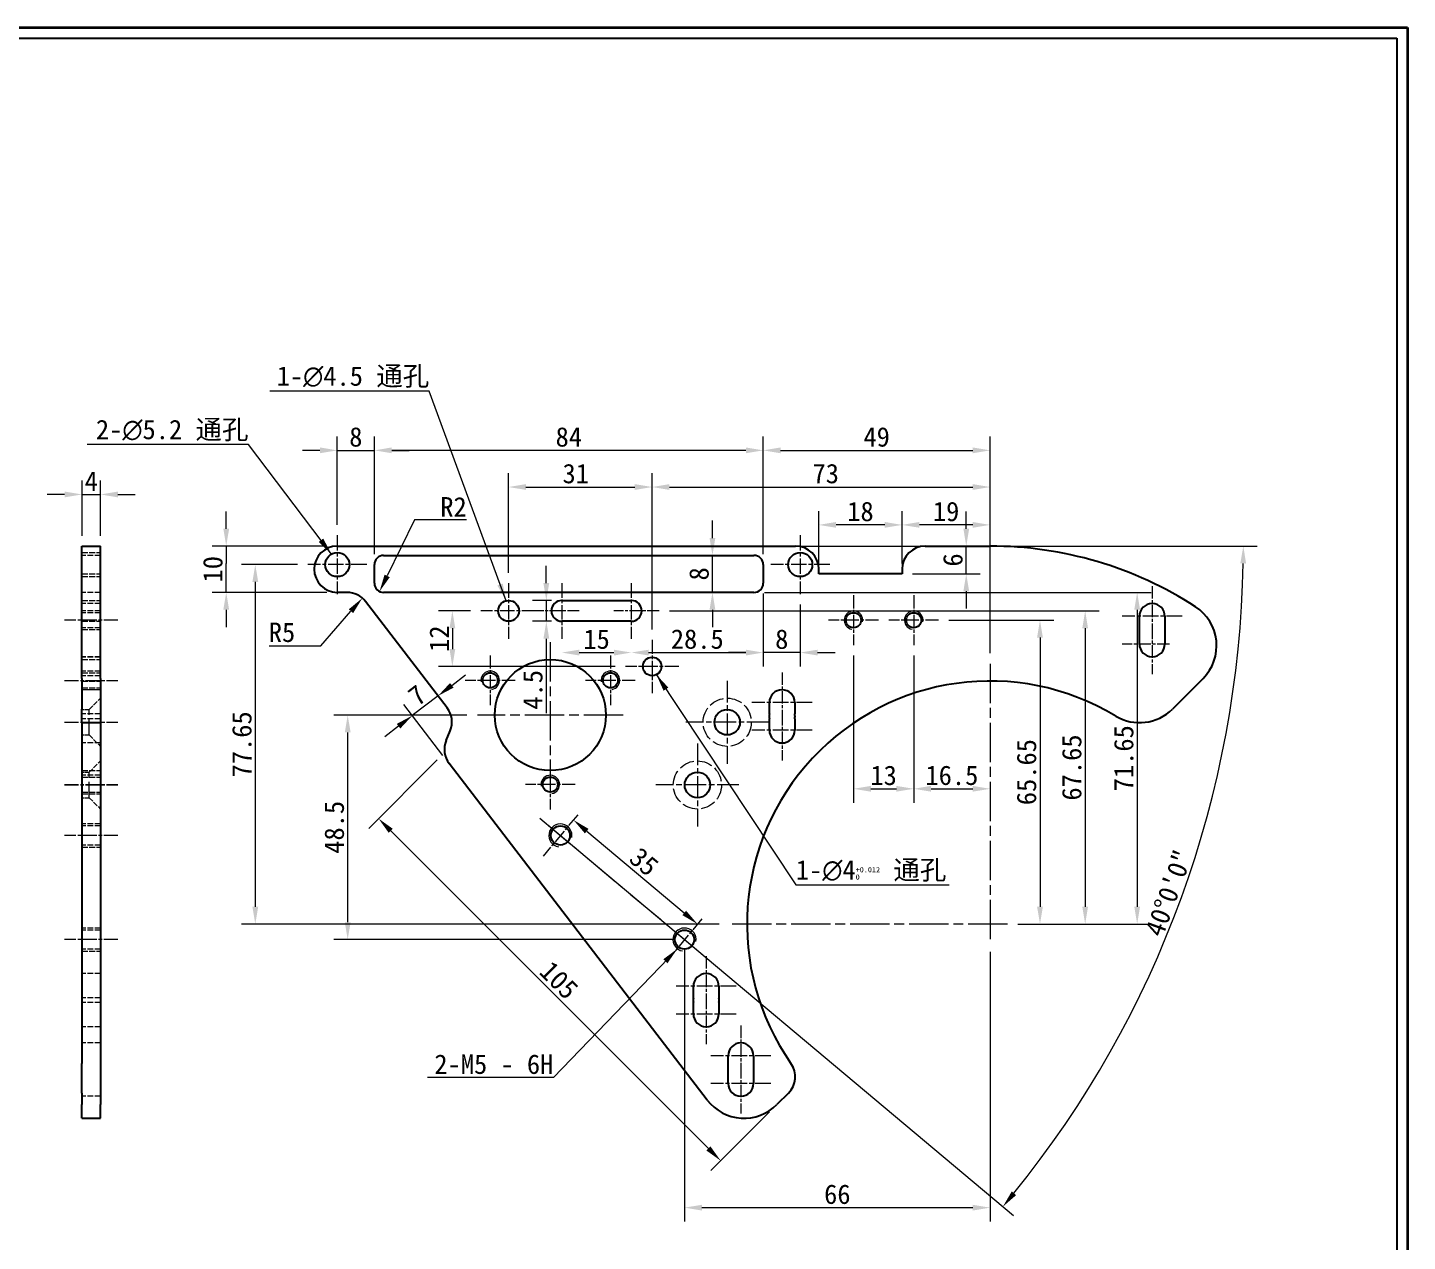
# Model space of a CAD drawing. Header units: millimetres. Extents: x 9 to 622, y 8 to 437.
# Drawn here: x 323.7 to 621.8, y 175 to 437.3 of the extents above; entities that cross this region are included whole.
import ezdxf

# ---------------------------------------------------------------- set-up
doc = ezdxf.new("R2010")
doc.units = ezdxf.units.MM
doc.header["$LTSCALE"] = 1.5
doc.linetypes.add('CHAIN', pattern=[0.3543, 0.2362, -0.0295, 0.0591, -0.0295])
doc.linetypes.add('DASHED', pattern=[0.2067, 0.1654, -0.0413])
for name, color, linetype, lineweight, true_color in [('中心标记 (ISO)', 1, 'CHAIN', 18, 0xc2ff0000), ('中心线 (ISO)', 1, 'CHAIN', 18, 0xc2ff0000), ('尺寸 (ISO)', 7, 'Continuous', 18, 0xc2008000), ('符号 (ISO)', 7, 'Continuous', 18, 0xc2008000), ('隐藏 (ISO)', 5, 'DASHED', 18, 0xc20000ff)]:
    doc.layers.add(name, color=color, linetype=linetype, lineweight=lineweight, true_color=true_color)
for name, color, linetype, lineweight in [('可见 (ISO)', 7, 'Continuous', 25), ('可见窄的 (ISO)', 7, 'Continuous', 18), ('图框 (ISO)', 7, 'Continuous', 35)]:
    doc.layers.add(name, color=color, linetype=linetype, lineweight=lineweight)
doc.styles.add('文本样式74', font='SimSun.ttf')
doc.styles.add('最新国标', font='simfang.ttf')
doc.dimstyles.new('默认 (GB)', dxfattribs={"dimscale": 1.5, "dimtxt": 2.8, "dimasz": 2.5, "dimexe": 2, "dimexo": 1.5, "dimgap": 0.5, "dimtad": 1, "dimtoh": 1, "dimdsep": 46, "dimtxsty": '最新国标', "dimcen": 0.09, "dimdle": 10, "dimaunit": 1, "dimadec": 3, "dimazin": 2, "dimtfac": 0.535714, "dimtdec": 3, "dimtmove": 0, "dimatfit": 3, "dimfxl": 1, "dimtolj": 1, "dimlwd": -1, "dimlwe": -1, "dimarcsym": 0})
doc.dimstyles.new('默认 (GB)$7', dxfattribs={"dimscale": 1.5, "dimtxt": 2.8, "dimasz": 2.5, "dimexe": 2, "dimexo": 1.5, "dimgap": 0.5, "dimtad": 1, "dimtoh": 1, "dimdsep": 46, "dimtxsty": '最新国标', "dimcen": 0.09, "dimdle": 10, "dimaunit": 1, "dimadec": 3, "dimazin": 2, "dimtfac": 0.535714, "dimtdec": 3, "dimtmove": 0, "dimatfit": 3, "dimfxl": 1, "dimtolj": 1, "dimlwd": -1, "dimlwe": -1, "dimarcsym": 0})

# ---------------------------------------------------------------- blocks, each defined once
blk = doc.blocks.new('图框 最新国标')
at = {"layer": '图框 (ISO)'}
for p, q in [((6, 291.5), (414.5, 291.5)), ((414.5, 291.5), (414.5, 5.5))]:
    blk.add_line(p, q, dxfattribs=at)
at = {"layer": '图框 (ISO)', "color": 7, "linetype": 'Continuous', "lineweight": 25}
for p, q in [((18, 290), (413, 290)), ((18, 290), (413, 290)), ((413, 290), (413, 7)), ((413, 290), (413, 7))]:
    blk.add_line(p, q, dxfattribs=at)
at = {"layer": '图框 (ISO)', "style": '文本样式74'}
blk.add_attdef('零件代号_001', (42.7, 287.25), '', height=2.5, rotation=180, dxfattribs=at)
blk = doc.blocks.new('*D29')
at = {"layer": 'Defpoints', "color": 0}
for p in [(339.46, 336.4), (335.46, 325.24), (339.46, 325.24)]:
    blk.add_point(p, dxfattribs=at)
at = {"layer": '尺寸 (ISO)', "color": 116, "true_color": 0x000000}
for p, q in [((335.46, 327.49), (335.46, 339.4)), ((339.46, 327.49), (339.46, 339.4)), ((331.71, 336.4), (327.96, 336.4)), ((335.46, 336.4), (339.46, 336.4)), ((343.21, 336.4), (346.96, 336.4))]:
    blk.add_line(p, q, dxfattribs=at)
for points in [[(331.71, 337.02), (331.71, 335.77), (335.46, 336.4)], [(343.21, 337.02), (343.21, 335.77), (339.46, 336.4)]]:
    blk.add_solid(points, dxfattribs=at)
at = {"layer": '尺寸 (ISO)', "insert": (337.46, 339.25), "char_height": 4.2, "attachment_point": 5, "style": '最新国标'}
blk.add_mtext('\\A1;4', dxfattribs=at)
blk = doc.blocks.new('*D30')
at = {"layer": 'Defpoints', "color": 0}
for p in [(413.77, 280.65), (399.51, 266.38), (485.54, 204.59)]:
    blk.add_point(p, dxfattribs=at)
at = {"layer": '尺寸 (ISO)', "color": 116, "true_color": 0x000000}
for p, q in [((412.18, 279.05), (397.39, 264.26)), ((470.77, 195.12), (402.16, 263.73)), ((483.95, 203), (471.3, 190.35))]:
    blk.add_line(p, q, dxfattribs=at)
for points in [[(402.6, 264.17), (401.72, 263.29), (399.51, 266.38)], [(471.21, 195.56), (470.33, 194.68), (473.42, 192.47)]]:
    blk.add_solid(points, dxfattribs=at)
at = {"layer": '尺寸 (ISO)', "insert": (438.5, 231.46), "char_height": 4.2, "attachment_point": 5, "rotation": 315, "style": '最新国标'}
blk.add_mtext('\\A1;105', dxfattribs=at)
blk = doc.blocks.new('*D31')
at = {"layer": 'Defpoints', "color": 0}
for p in [(412.36, 292.88), (406.81, 288.62), (414.76, 278.25)]:
    blk.add_point(p, dxfattribs=at)
at = {"layer": '尺寸 (ISO)', "color": 116, "true_color": 0x000000}
for p, q in [((415.34, 295.16), (418.31, 297.44)), ((412.36, 292.88), (406.81, 288.62)), ((413.39, 280.04), (404.98, 291)), ((403.83, 286.33), (400.86, 284.05))]:
    blk.add_line(p, q, dxfattribs=at)
for points in [[(414.96, 295.66), (415.72, 294.66), (412.36, 292.88)], [(403.45, 286.83), (404.21, 285.84), (406.81, 288.62)]]:
    blk.add_solid(points, dxfattribs=at)
at = {"layer": '尺寸 (ISO)', "insert": (407.84, 293.03), "char_height": 4.2, "attachment_point": 5, "rotation": 37.5, "style": '最新国标'}
blk.add_mtext('\\A1;7', dxfattribs=at)
blk = doc.blocks.new('*D32')
at = {"layer": 'Defpoints', "color": 0}
for p in [(366.61, 325.24), (390.61, 325.24), (390.61, 315.24)]:
    blk.add_point(p, dxfattribs=at)
at = {"layer": '尺寸 (ISO)', "color": 116, "true_color": 0x000000}
for p, q in [((366.61, 328.99), (366.61, 332.74)), ((388.36, 325.24), (363.61, 325.24)), ((366.61, 325.24), (366.61, 321.49)), ((366.61, 318.99), (366.61, 321.49)), ((366.61, 315.24), (366.61, 318.99)), ((388.36, 315.24), (363.61, 315.24)), ((366.61, 311.49), (366.61, 307.74))]:
    blk.add_line(p, q, dxfattribs=at)
for points in [[(365.99, 328.99), (367.24, 328.99), (366.61, 325.24)], [(365.99, 311.49), (367.24, 311.49), (366.61, 315.24)]]:
    blk.add_solid(points, dxfattribs=at)
at = {"layer": '尺寸 (ISO)', "insert": (363.74, 320.24), "char_height": 4.2, "attachment_point": 5, "rotation": 90, "style": '最新国标'}
blk.add_mtext('\\A1;10', dxfattribs=at)
blk = doc.blocks.new('*D33')
at = {"layer": 'Defpoints', "color": 0}
for p in [(396.02, 314.01), (392.74, 310.24)]:
    blk.add_point(p, dxfattribs=at)
at = {"layer": '尺寸 (ISO)', "color": 116, "true_color": 0x000000}
for p, q in [((387.06, 303.71), (393.56, 311.18)), ((375.88, 303.71), (387.06, 303.71))]:
    blk.add_line(p, q, dxfattribs=at)
blk.add_solid([(393.09, 311.59), (394.03, 310.77), (396.02, 314.01)], dxfattribs=at)
at = {"layer": '尺寸 (ISO)', "insert": (378.66, 306.59), "char_height": 4.2, "attachment_point": 5, "style": '最新国标'}
blk.add_mtext('\\A1;R5', dxfattribs=at)
blk = doc.blocks.new('*D34')
at = {"layer": 'Defpoints', "color": 0}
for p in [(515.11, 303.87), (531.61, 272.81), (531.61, 243.59)]:
    blk.add_point(p, dxfattribs=at)
at = {"layer": '尺寸 (ISO)', "color": 116, "true_color": 0x000000}
for p, q in [((515.11, 301.62), (515.11, 269.81)), ((518.86, 272.81), (527.86, 272.81))]:
    blk.add_line(p, q, dxfattribs=at)
for points in [[(518.86, 273.44), (518.86, 272.19), (515.11, 272.81)], [(527.86, 273.44), (527.86, 272.19), (531.61, 272.81)]]:
    blk.add_solid(points, dxfattribs=at)
at = {"layer": '尺寸 (ISO)', "insert": (523.36, 275.7), "char_height": 4.2, "attachment_point": 5, "style": '最新国标'}
blk.add_mtext('\\A1;16.5', dxfattribs=at)
blk = doc.blocks.new('*D35')
at = {"layer": 'Defpoints', "color": 0}
for p in [(502.11, 303.87), (515.11, 303.87), (515.11, 272.81)]:
    blk.add_point(p, dxfattribs=at)
at = {"layer": '尺寸 (ISO)', "color": 116, "true_color": 0x000000}
for p, q in [((502.11, 301.62), (502.11, 269.81)), ((515.11, 301.62), (515.11, 269.81)), ((505.86, 272.81), (511.36, 272.81))]:
    blk.add_line(p, q, dxfattribs=at)
for points in [[(505.86, 273.44), (505.86, 272.19), (502.11, 272.81)], [(511.36, 273.44), (511.36, 272.19), (515.11, 272.81)]]:
    blk.add_solid(points, dxfattribs=at)
at = {"layer": '尺寸 (ISO)', "insert": (508.61, 275.69), "char_height": 4.2, "attachment_point": 5, "style": '最新国标'}
blk.add_mtext('\\A1;13', dxfattribs=at)
blk = doc.blocks.new('*D36')
at = {"layer": 'Defpoints', "color": 0}
for p in [(520.48, 309.24), (535.36, 243.59), (542.39, 243.59)]:
    blk.add_point(p, dxfattribs=at)
at = {"layer": '尺寸 (ISO)', "color": 116, "true_color": 0x000000}
for p, q in [((522.73, 309.24), (545.39, 309.24)), ((542.39, 305.49), (542.39, 247.34)), ((537.61, 243.59), (545.39, 243.59))]:
    blk.add_line(p, q, dxfattribs=at)
for points in [[(541.76, 305.49), (543.01, 305.49), (542.39, 309.24)], [(541.76, 247.34), (543.01, 247.34), (542.39, 243.59)]]:
    blk.add_solid(points, dxfattribs=at)
at = {"layer": '尺寸 (ISO)', "insert": (539.5, 276.41), "char_height": 4.2, "attachment_point": 5, "rotation": 90, "style": '最新国标'}
blk.add_mtext('\\A1;65.65', dxfattribs=at)
blk = doc.blocks.new('*D37')
at = {"layer": 'Defpoints', "color": 0}
for p in [(512.61, 329.82), (512.61, 320.24), (531.61, 299.84)]:
    blk.add_point(p, dxfattribs=at)
at = {"layer": '尺寸 (ISO)', "color": 116, "true_color": 0x000000}
for p, q in [((512.61, 322.49), (512.61, 332.82)), ((531.61, 302.09), (531.61, 332.82)), ((527.86, 329.82), (516.36, 329.82))]:
    blk.add_line(p, q, dxfattribs=at)
for points in [[(516.36, 330.45), (516.36, 329.2), (512.61, 329.82)], [(527.86, 330.45), (527.86, 329.2), (531.61, 329.82)]]:
    blk.add_solid(points, dxfattribs=at)
at = {"layer": '尺寸 (ISO)', "insert": (522.11, 332.7), "char_height": 4.2, "attachment_point": 5, "style": '最新国标'}
blk.add_mtext('\\A1;19', dxfattribs=at)
blk = doc.blocks.new('*D38')
at = {"layer": 'Defpoints', "color": 0}
for p in [(494.61, 329.82), (494.61, 319.24), (512.61, 319.24)]:
    blk.add_point(p, dxfattribs=at)
at = {"layer": '尺寸 (ISO)', "color": 116, "true_color": 0x000000}
for p, q in [((494.61, 321.49), (494.61, 332.82)), ((512.61, 321.49), (512.61, 332.82)), ((508.86, 329.82), (498.36, 329.82))]:
    blk.add_line(p, q, dxfattribs=at)
for points in [[(498.36, 330.45), (498.36, 329.2), (494.61, 329.82)], [(508.86, 330.45), (508.86, 329.2), (512.61, 329.82)]]:
    blk.add_solid(points, dxfattribs=at)
at = {"layer": '尺寸 (ISO)', "insert": (503.61, 332.7), "char_height": 4.2, "attachment_point": 5, "style": '最新国标'}
blk.add_mtext('\\A1;18', dxfattribs=at)
blk = doc.blocks.new('*D39')
at = {"layer": 'Defpoints', "color": 0}
for p in [(531.61, 338), (458.61, 304.99), (531.61, 299.84)]:
    blk.add_point(p, dxfattribs=at)
at = {"layer": '尺寸 (ISO)', "color": 116, "true_color": 0x000000}
for p, q in [((458.61, 307.24), (458.61, 341)), ((531.61, 302.09), (531.61, 341)), ((462.36, 338), (527.86, 338))]:
    blk.add_line(p, q, dxfattribs=at)
for points in [[(462.36, 338.63), (462.36, 337.38), (458.61, 338)], [(527.86, 338.63), (527.86, 337.38), (531.61, 338)]]:
    blk.add_solid(points, dxfattribs=at)
at = {"layer": '尺寸 (ISO)', "insert": (496.11, 340.88), "char_height": 4.2, "attachment_point": 5, "style": '最新国标'}
blk.add_mtext('\\A1;73', dxfattribs=at)
blk = doc.blocks.new('*D40')
at = {"layer": 'Defpoints', "color": 0}
for p in [(458.61, 338), (427.61, 317.24), (458.61, 304.99)]:
    blk.add_point(p, dxfattribs=at)
at = {"layer": '尺寸 (ISO)', "color": 116, "true_color": 0x000000}
for p, q in [((427.61, 319.49), (427.61, 341)), ((458.61, 307.24), (458.61, 341)), ((431.36, 338), (454.86, 338))]:
    blk.add_line(p, q, dxfattribs=at)
for points in [[(431.36, 338.63), (431.36, 337.38), (427.61, 338)], [(454.86, 338.63), (454.86, 337.38), (458.61, 338)]]:
    blk.add_solid(points, dxfattribs=at)
at = {"layer": '尺寸 (ISO)', "insert": (442.11, 340.88), "char_height": 4.2, "attachment_point": 5, "style": '最新国标'}
blk.add_mtext('\\A1;31', dxfattribs=at)
blk = doc.blocks.new('*D41')
at = {"layer": 'Defpoints', "color": 0}
for p in [(526.46, 325.24), (531.61, 325.24), (512.61, 319.24)]:
    blk.add_point(p, dxfattribs=at)
at = {"layer": '尺寸 (ISO)', "color": 116, "true_color": 0x000000}
for p, q in [((526.46, 328.99), (526.46, 332.74)), ((526.46, 319.24), (526.46, 325.24)), ((514.86, 319.24), (529.46, 319.24)), ((526.46, 315.49), (526.46, 311.74))]:
    blk.add_line(p, q, dxfattribs=at)
for points in [[(525.84, 328.99), (527.09, 328.99), (526.46, 325.24)], [(525.84, 315.49), (527.09, 315.49), (526.46, 319.24)]]:
    blk.add_solid(points, dxfattribs=at)
at = {"layer": '尺寸 (ISO)', "insert": (523.59, 322.24), "char_height": 4.2, "attachment_point": 5, "rotation": 90, "style": '最新国标'}
blk.add_mtext('\\A1;6', dxfattribs=at)
blk = doc.blocks.new('*D42')
at = {"layer": 'Defpoints', "color": 0}
for p in [(398.61, 345.92), (398.61, 321.24), (482.61, 321.24)]:
    blk.add_point(p, dxfattribs=at)
at = {"layer": '尺寸 (ISO)', "color": 116, "true_color": 0x000000}
for p, q in [((398.61, 323.49), (398.61, 348.92)), ((482.61, 323.49), (482.61, 348.92)), ((478.86, 345.92), (402.36, 345.92))]:
    blk.add_line(p, q, dxfattribs=at)
for points in [[(402.36, 346.55), (402.36, 345.3), (398.61, 345.92)], [(478.86, 346.55), (478.86, 345.3), (482.61, 345.92)]]:
    blk.add_solid(points, dxfattribs=at)
at = {"layer": '尺寸 (ISO)', "insert": (440.61, 348.8), "char_height": 4.2, "attachment_point": 5, "style": '最新国标'}
blk.add_mtext('\\A1;84', dxfattribs=at)
blk = doc.blocks.new('*D43')
at = {"layer": 'Defpoints', "color": 0}
for p in [(531.61, 345.92), (482.61, 321.24), (531.61, 299.84)]:
    blk.add_point(p, dxfattribs=at)
at = {"layer": '尺寸 (ISO)', "color": 116, "true_color": 0x000000}
for p, q in [((482.61, 323.49), (482.61, 348.92)), ((531.61, 302.09), (531.61, 348.92)), ((486.36, 345.92), (527.86, 345.92))]:
    blk.add_line(p, q, dxfattribs=at)
for points in [[(486.36, 346.55), (486.36, 345.3), (482.61, 345.92)], [(527.86, 346.55), (527.86, 345.3), (531.61, 345.92)]]:
    blk.add_solid(points, dxfattribs=at)
at = {"layer": '尺寸 (ISO)', "insert": (507.11, 348.8), "char_height": 4.2, "attachment_point": 5, "style": '最新国标'}
blk.add_mtext('\\A1;49', dxfattribs=at)
blk = doc.blocks.new('*D44')
at = {"layer": 'Defpoints', "color": 0}
for p in [(482.61, 317.24), (454.11, 311.24), (482.61, 302.24)]:
    blk.add_point(p, dxfattribs=at)
at = {"layer": '尺寸 (ISO)', "color": 116, "true_color": 0x000000}
for p, q in [((482.61, 314.99), (482.61, 299.24)), ((457.86, 302.24), (478.86, 302.24))]:
    blk.add_line(p, q, dxfattribs=at)
for points in [[(457.86, 302.86), (457.86, 301.61), (454.11, 302.24)], [(478.86, 302.86), (478.86, 301.61), (482.61, 302.24)]]:
    blk.add_solid(points, dxfattribs=at)
at = {"layer": '尺寸 (ISO)', "insert": (468.36, 305.13), "char_height": 4.2, "attachment_point": 5, "style": '最新国标'}
blk.add_mtext('\\A1;28.5', dxfattribs=at)
blk = doc.blocks.new('*D45')
at = {"layer": 'Defpoints', "color": 0}
for p in [(439.11, 311.24), (454.11, 311.24), (454.11, 302.24)]:
    blk.add_point(p, dxfattribs=at)
at = {"layer": '尺寸 (ISO)', "color": 116, "true_color": 0x000000}
blk.add_line((442.86, 302.24), (450.36, 302.24), dxfattribs=at)
for points in [[(442.86, 302.86), (442.86, 301.61), (439.11, 302.24)], [(450.36, 302.86), (450.36, 301.61), (454.11, 302.24)]]:
    blk.add_solid(points, dxfattribs=at)
at = {"layer": '尺寸 (ISO)', "insert": (446.61, 305.11), "char_height": 4.2, "attachment_point": 5, "style": '最新国标'}
blk.add_mtext('\\A1;15', dxfattribs=at)
blk = doc.blocks.new('*D46')
at = {"layer": 'Defpoints', "color": 0}
for p in [(482.61, 317.24), (490.61, 314.89), (482.61, 302.24)]:
    blk.add_point(p, dxfattribs=at)
at = {"layer": '尺寸 (ISO)', "color": 116, "true_color": 0x000000}
for p, q in [((482.61, 314.99), (482.61, 299.24)), ((490.61, 312.64), (490.61, 299.24)), ((478.86, 302.24), (475.11, 302.24)), ((490.61, 302.24), (482.61, 302.24)), ((494.36, 302.24), (498.11, 302.24))]:
    blk.add_line(p, q, dxfattribs=at)
for points in [[(478.86, 302.86), (478.86, 301.61), (482.61, 302.24)], [(494.36, 302.86), (494.36, 301.61), (490.61, 302.24)]]:
    blk.add_solid(points, dxfattribs=at)
at = {"layer": '尺寸 (ISO)', "insert": (486.61, 305.11), "char_height": 4.2, "attachment_point": 5, "style": '最新国标'}
blk.add_mtext('\\A1;8', dxfattribs=at)
blk = doc.blocks.new('*D47')
at = {"layer": 'Defpoints', "color": 0}
for p in [(460.11, 311.24), (535.36, 243.59), (552.15, 243.59)]:
    blk.add_point(p, dxfattribs=at)
at = {"layer": '尺寸 (ISO)', "color": 116, "true_color": 0x000000}
for p, q in [((462.36, 311.24), (555.15, 311.24)), ((552.15, 307.49), (552.15, 247.34)), ((537.61, 243.59), (555.15, 243.59))]:
    blk.add_line(p, q, dxfattribs=at)
for points in [[(551.52, 307.49), (552.77, 307.49), (552.15, 311.24)], [(551.52, 247.34), (552.77, 247.34), (552.15, 243.59)]]:
    blk.add_solid(points, dxfattribs=at)
at = {"layer": '尺寸 (ISO)', "insert": (549.26, 277.41), "char_height": 4.2, "attachment_point": 5, "rotation": 90, "style": '最新国标'}
blk.add_mtext('\\A1;67.65', dxfattribs=at)
blk = doc.blocks.new('*D48')
at = {"layer": 'Defpoints', "color": 0}
for p in [(480.61, 315.24), (535.36, 243.59), (563.38, 243.59)]:
    blk.add_point(p, dxfattribs=at)
at = {"layer": '尺寸 (ISO)', "color": 116, "true_color": 0x000000}
for p, q in [((482.86, 315.24), (566.38, 315.24)), ((563.38, 311.49), (563.38, 247.34)), ((537.61, 243.59), (566.38, 243.59))]:
    blk.add_line(p, q, dxfattribs=at)
for points in [[(562.75, 311.49), (564, 311.49), (563.38, 315.24)], [(562.75, 247.34), (564, 247.34), (563.38, 243.59)]]:
    blk.add_solid(points, dxfattribs=at)
at = {"layer": '尺寸 (ISO)', "insert": (560.49, 279.41), "char_height": 4.2, "attachment_point": 5, "rotation": 90, "style": '最新国标'}
blk.add_mtext('\\A1;71.65', dxfattribs=at)
blk = doc.blocks.new('*D49')
at = {"layer": 'Defpoints', "color": 0}
for p in [(465.61, 240.24), (531.61, 239.84), (531.61, 182.33)]:
    blk.add_point(p, dxfattribs=at)
at = {"layer": '尺寸 (ISO)', "color": 116, "true_color": 0x000000}
for p, q in [((465.61, 237.99), (465.61, 179.33)), ((531.61, 237.59), (531.61, 179.33)), ((469.36, 182.33), (527.86, 182.33))]:
    blk.add_line(p, q, dxfattribs=at)
for points in [[(469.36, 182.95), (469.36, 181.7), (465.61, 182.33)], [(527.86, 182.95), (527.86, 181.7), (531.61, 182.33)]]:
    blk.add_solid(points, dxfattribs=at)
at = {"layer": '尺寸 (ISO)', "insert": (498.61, 185.2), "char_height": 4.2, "attachment_point": 5, "style": '最新国标'}
blk.add_mtext('\\A1;66', dxfattribs=at)
blk = doc.blocks.new('*D50')
at = {"layer": 'Defpoints', "color": 0}
for p in [(392.85, 288.74), (420.86, 288.74), (465.61, 240.24)]:
    blk.add_point(p, dxfattribs=at)
at = {"layer": '尺寸 (ISO)', "color": 116, "true_color": 0x000000}
for p, q in [((418.61, 288.74), (389.85, 288.74)), ((392.85, 243.99), (392.85, 284.99)), ((463.36, 240.24), (389.85, 240.24))]:
    blk.add_line(p, q, dxfattribs=at)
for points in [[(392.23, 284.99), (393.48, 284.99), (392.85, 288.74)], [(392.23, 243.99), (393.48, 243.99), (392.85, 240.24)]]:
    blk.add_solid(points, dxfattribs=at)
at = {"layer": '尺寸 (ISO)', "insert": (389.97, 264.49), "char_height": 4.2, "attachment_point": 5, "rotation": 90, "style": '最新国标'}
blk.add_mtext('\\A1;48.5', dxfattribs=at)
blk = doc.blocks.new('*D51')
at = {"layer": 'Defpoints', "color": 0}
for p in [(364.31, 325.24), (390.61, 325.24), (434.34, 266.48), (562.7, 225.61)]:
    blk.add_point(p, dxfattribs=at)
at = {"layer": '尺寸 (ISO)', "color": 116, "true_color": 0x000000}
for p, q in [((392.86, 325.24), (589.31, 325.24)), ((436.07, 265.03), (536.67, 180.61))]:
    blk.add_line(p, q, dxfattribs=at)
blk.add_arc((364.31, 325.24), 222, 320.9678, 359.0322, dxfattribs=at)
for points in [[(585.66, 321.49), (586.91, 321.48), (586.31, 325.24)], [(537.24, 185.04), (536.28, 185.83), (534.37, 182.54)]]:
    blk.add_solid(points, dxfattribs=at)
at = {"layer": '尺寸 (ISO)', "insert": (570.22, 250.29), "char_height": 4.2, "attachment_point": 5, "rotation": 70, "style": '最新国标'}
blk.add_mtext('\\A1;40°0\'0"', dxfattribs=at)
blk = doc.blocks.new('*D52')
at = {"layer": 'Defpoints', "color": 0}
for p in [(438.8, 262.74), (468.42, 243.59), (465.61, 240.24)]:
    blk.add_point(p, dxfattribs=at)
at = {"layer": '尺寸 (ISO)', "color": 116, "true_color": 0x000000}
blk.add_line((444.48, 263.67), (465.55, 246), dxfattribs=at)
for points in [[(444.88, 264.15), (444.08, 263.19), (441.61, 266.08)], [(465.95, 246.47), (465.14, 245.52), (468.42, 243.59)]]:
    blk.add_solid(points, dxfattribs=at)
at = {"layer": '尺寸 (ISO)', "insert": (456.86, 257.04), "char_height": 4.2, "attachment_point": 5, "rotation": 320, "style": '最新国标'}
blk.add_mtext('\\A1;35', dxfattribs=at)
blk = doc.blocks.new('*D53')
at = {"layer": 'Defpoints', "color": 0}
for p in [(421.61, 311.24), (415.46, 299.24), (452.86, 299.24)]:
    blk.add_point(p, dxfattribs=at)
at = {"layer": '尺寸 (ISO)', "color": 116, "true_color": 0x000000}
for p, q in [((419.36, 311.24), (412.46, 311.24)), ((415.46, 307.49), (415.46, 302.99)), ((450.61, 299.24), (412.46, 299.24))]:
    blk.add_line(p, q, dxfattribs=at)
for points in [[(414.84, 307.49), (416.09, 307.49), (415.46, 311.24)], [(414.84, 302.99), (416.09, 302.99), (415.46, 299.24)]]:
    blk.add_solid(points, dxfattribs=at)
at = {"layer": '尺寸 (ISO)', "insert": (412.61, 305.24), "char_height": 4.2, "attachment_point": 5, "rotation": 90, "style": '最新国标'}
blk.add_mtext('\\A1;12', dxfattribs=at)
blk = doc.blocks.new('*D54')
at = {"layer": 'Defpoints', "color": 0}
for p in [(439.11, 313.49), (435.75, 308.99), (439.11, 308.99)]:
    blk.add_point(p, dxfattribs=at)
at = {"layer": '尺寸 (ISO)', "color": 116, "true_color": 0x000000}
for p, q in [((435.75, 317.24), (435.75, 320.99)), ((436.86, 313.49), (432.75, 313.49)), ((435.75, 313.49), (435.75, 308.99)), ((436.86, 308.99), (432.75, 308.99)), ((435.75, 305.24), (435.75, 289.13))]:
    blk.add_line(p, q, dxfattribs=at)
for points in [[(435.13, 317.24), (436.38, 317.24), (435.75, 313.49)], [(435.13, 305.24), (436.38, 305.24), (435.75, 308.99)]]:
    blk.add_solid(points, dxfattribs=at)
at = {"layer": '尺寸 (ISO)', "insert": (432.86, 294.19), "char_height": 4.2, "attachment_point": 5, "rotation": 90, "style": '最新国标'}
blk.add_mtext('\\A1;4.5', dxfattribs=at)
blk = doc.blocks.new('*D55')
at = {"layer": 'Defpoints', "color": 0}
for p in [(471.64, 323.24), (480.61, 323.24), (480.61, 315.24)]:
    blk.add_point(p, dxfattribs=at)
at = {"layer": '尺寸 (ISO)', "color": 116, "true_color": 0x000000}
for p, q in [((471.64, 326.99), (471.64, 330.74)), ((471.64, 315.24), (471.64, 323.24)), ((471.64, 311.49), (471.64, 307.74))]:
    blk.add_line(p, q, dxfattribs=at)
for points in [[(471.01, 326.99), (472.26, 326.99), (471.64, 323.24)], [(471.01, 311.49), (472.26, 311.49), (471.64, 315.24)]]:
    blk.add_solid(points, dxfattribs=at)
at = {"layer": '尺寸 (ISO)', "insert": (468.76, 319.24), "char_height": 4.2, "attachment_point": 5, "rotation": 90, "style": '最新国标'}
blk.add_mtext('\\A1;8', dxfattribs=at)
blk = doc.blocks.new('*D56')
at = {"layer": 'Defpoints', "color": 0}
for p in [(398.61, 345.92), (390.61, 327.59), (398.61, 321.24)]:
    blk.add_point(p, dxfattribs=at)
at = {"layer": '尺寸 (ISO)', "color": 116, "true_color": 0x000000}
for p, q in [((390.61, 329.84), (390.61, 348.92)), ((398.61, 323.49), (398.61, 348.92)), ((386.86, 345.92), (383.11, 345.92)), ((390.61, 345.92), (398.61, 345.92)), ((402.36, 345.92), (406.11, 345.92))]:
    blk.add_line(p, q, dxfattribs=at)
for points in [[(386.86, 346.55), (386.86, 345.3), (390.61, 345.92)], [(402.36, 346.55), (402.36, 345.3), (398.61, 345.92)]]:
    blk.add_solid(points, dxfattribs=at)
at = {"layer": '尺寸 (ISO)', "insert": (394.61, 348.8), "char_height": 4.2, "attachment_point": 5, "style": '最新国标'}
blk.add_mtext('\\A1;8', dxfattribs=at)
blk = doc.blocks.new('*D57')
at = {"layer": 'Defpoints', "color": 0}
for p in [(384.26, 321.24), (372.89, 243.59), (475.36, 243.59)]:
    blk.add_point(p, dxfattribs=at)
at = {"layer": '尺寸 (ISO)', "color": 116, "true_color": 0x000000}
for p, q in [((382.01, 321.24), (369.89, 321.24)), ((372.89, 317.49), (372.89, 247.34)), ((473.11, 243.59), (369.89, 243.59))]:
    blk.add_line(p, q, dxfattribs=at)
for points in [[(372.27, 317.49), (373.52, 317.49), (372.89, 321.24)], [(372.27, 247.34), (373.52, 247.34), (372.89, 243.59)]]:
    blk.add_solid(points, dxfattribs=at)
at = {"layer": '尺寸 (ISO)', "insert": (370.01, 282.41), "char_height": 4.2, "attachment_point": 5, "rotation": 90, "style": '最新国标'}
blk.add_mtext('\\A1;77.65', dxfattribs=at)
blk = doc.blocks.new('*D58')
at = {"layer": 'Defpoints', "color": 0}
for p in [(400.61, 317.24), (399.73, 315.44)]:
    blk.add_point(p, dxfattribs=at)
at = {"layer": '尺寸 (ISO)', "color": 116, "true_color": 0x000000}
for p, q in [((407.31, 330.88), (401.38, 318.81)), ((418.49, 330.88), (407.31, 330.88))]:
    blk.add_line(p, q, dxfattribs=at)
blk.add_solid([(400.82, 319.09), (401.94, 318.53), (399.73, 315.44)], dxfattribs=at)
at = {"layer": '尺寸 (ISO)', "insert": (415.71, 333.73), "char_height": 4.2, "attachment_point": 5, "style": '最新国标'}
blk.add_mtext('\\A1;R2', dxfattribs=at)

msp = doc.modelspace()

# ---------------------------------------------------------------- linework, layer by layer
at = {"layer": '中心标记 (ISO)', "ltscale": 9.408123}
for p, q in [((390.6111, 327.5891), (390.6111, 314.8891)), ((490.6111, 327.5891), (490.6111, 314.8891)), ((396.9611, 321.2391), (384.2611, 321.2391)), ((496.9611, 321.2391), (484.2611, 321.2391))]:
    msp.add_line(p, q, dxfattribs=at)
at = {"layer": '中心标记 (ISO)', "ltscale": 8.88956}
for p, q in [((427.6111, 317.2391), (427.6111, 305.2391)), ((439.1111, 317.2391), (439.1111, 305.2391)), ((454.1111, 317.2391), (454.1111, 305.2391)), ((433.6111, 311.2391), (421.6111, 311.2391))]:
    msp.add_line(p, q, dxfattribs=at)
at = {"layer": '中心标记 (ISO)', "ltscale": 7.593151}
for p, q in [((566.6111, 316.5891), (566.6111, 306.3391)), ((566.6111, 307.8391), (566.6111, 297.5891)), ((570.3611, 304.0891), (560.1111, 304.0891)), ((486.6785, 297.959), (486.6785, 287.709)), ((486.6785, 289.209), (486.6785, 278.959)), ((470.2748, 236.6541), (470.2748, 226.4041)), ((470.2748, 227.9041), (470.2748, 217.6541)), ((477.7748, 221.6541), (477.7748, 211.4041)), ((477.7748, 212.9041), (477.7748, 202.6541))]:
    msp.add_line(p, q, dxfattribs=at)
at = {"layer": '中心标记 (ISO)', "ltscale": 7.957627}
for p, q in [((502.1111, 314.6101), (502.1111, 303.8681)), ((515.1111, 314.6101), (515.1111, 303.8681)), ((507.4821, 309.2391), (496.7401, 309.2391)), ((520.4821, 309.2391), (509.7401, 309.2391)), ((423.6207, 301.6101), (423.6207, 290.8681)), ((449.6015, 301.6101), (449.6015, 290.8681)), ((428.9917, 296.2391), (418.2497, 296.2391)), ((454.9725, 296.2391), (444.2305, 296.2391)), ((436.6111, 279.1101), (436.6111, 268.3681)), ((441.9821, 273.7391), (431.2401, 273.7391))]:
    msp.add_line(p, q, dxfattribs=at)
at = {"layer": '中心标记 (ISO)', "ltscale": 7.222748}
for p, q in [((442.8611, 311.2391), (433.1111, 311.2391)), ((460.1111, 311.2391), (450.3611, 311.2391))]:
    msp.add_line(p, q, dxfattribs=at)
at = {"layer": '中心标记 (ISO)', "ltscale": 9.630364}
for p, q in [((573.1111, 310.0891), (560.1111, 310.0891)), ((493.1785, 291.459), (480.1785, 291.459)), ((493.1785, 285.459), (480.1785, 285.459)), ((476.7748, 230.1541), (463.7748, 230.1541)), ((476.7748, 224.1541), (463.7748, 224.1541)), ((484.2748, 215.1541), (471.2748, 215.1541)), ((484.2748, 209.1541), (471.2748, 209.1541))]:
    msp.add_line(p, q, dxfattribs=at)
at = {"layer": '中心标记 (ISO)', "ltscale": 23.990969}
for p, q in [((436.6111, 304.4891), (436.6111, 272.9891)), ((531.6111, 299.8391), (531.6111, 239.8391)), ((452.3611, 288.7391), (420.8611, 288.7391)), ((535.3611, 243.5891), (475.3611, 243.5891))]:
    msp.add_line(p, q, dxfattribs=at)
at = {"layer": '中心标记 (ISO)', "ltscale": 8.519156}
for p, q in [((458.6111, 304.9891), (458.6111, 293.4891)), ((464.3611, 299.2391), (452.8611, 299.2391))]:
    msp.add_line(p, q, dxfattribs=at)
at = {"layer": '中心标记 (ISO)', "ltscale": 13.260308}
for p, q in [((474.8269, 296.1345), (474.8269, 278.2345)), ((483.7769, 287.1845), (465.8769, 287.1845)), ((468.3881, 282.5867), (468.3881, 264.6867)), ((477.3381, 273.6367), (459.4381, 273.6367))]:
    msp.add_line(p, q, dxfattribs=at)
at = {"layer": '中心标记 (ISO)', "ltscale": 8.618424}
for p, q in [((442.5386, 267.1928), (435.0604, 258.2806)), ((469.3502, 244.6952), (461.872, 235.783))]:
    msp.add_line(p, q, dxfattribs=at)
at = {"layer": '中心线 (ISO)', "ltscale": 8.519156}
for p, q in [((343.2088, 309.2391), (331.7088, 309.2391)), ((331.7088, 296.2391), (343.2088, 296.2391)), ((331.7088, 287.1845), (343.2088, 287.1845)), ((331.7088, 273.7391), (343.2088, 273.7391)), ((331.7088, 273.6367), (343.2088, 273.6367)), ((343.2088, 262.7367), (331.7088, 262.7367)), ((343.2088, 240.2391), (331.7088, 240.2391))]:
    msp.add_line(p, q, dxfattribs=at)
at = {"layer": '中心线 (ISO)', "ltscale": 23.990969}
msp.add_line((434.3434, 266.4758), (470.0672, 236.5), dxfattribs=at)
at = {"layer": '可见 (ISO)'}
for p, q in [((335.4588, 325.2391), (339.4588, 325.2391)), ((335.4588, 312.1319), (335.4588, 325.2391)), ((339.4588, 312.1319), (339.4588, 325.2391)), ((390.6111, 325.2391), (489.6111, 325.2391)), ((517.6111, 325.2391), (531.6111, 325.2391)), ((400.6111, 323.2391), (480.6111, 323.2391)), ((398.6111, 317.2391), (398.6111, 321.2391)), ((482.6111, 321.2391), (482.6111, 317.2391)), ((494.6111, 319.2391), (494.6111, 320.2391)), ((512.6111, 319.2391), (494.6111, 319.2391)), ((512.6111, 320.2391), (512.6111, 319.2391)), ((392.7381, 315.2391), (390.6111, 315.2391)), ((414.3387, 290.3022), (396.7049, 313.2829)), ((480.6111, 315.2391), (400.6111, 315.2391)), ((439.1111, 313.4891), (454.1111, 313.4891)), ((335.4588, 296.6662), (335.4588, 312.1319)), ((339.4588, 296.6662), (339.4588, 312.1319)), ((563.8611, 304.0891), (563.8611, 310.0891)), ((569.3611, 310.0891), (569.3611, 304.0891)), ((454.1111, 308.9891), (439.1111, 308.9891)), ((335.4588, 296.6662), (335.4588, 290.0272)), ((339.4588, 296.6662), (339.4588, 290.0272)), ((577.6171, 296.6662), (570.9781, 290.0272)), ((335.4588, 287.0982), (335.4588, 290.0272)), ((339.4588, 290.0272), (339.4588, 287.0982)), ((483.9285, 288.9858), (483.9285, 291.459)), ((489.4285, 291.459), (489.4285, 288.9858)), ((335.4588, 287.0982), (335.4588, 213.4879)), ((335.4588, 287.0982), (339.4588, 287.0982)), ((339.4588, 287.0982), (339.4588, 213.4879)), ((483.9285, 285.459), (483.9285, 287.9323)), ((489.4285, 287.9323), (489.4285, 285.459)), ((414.1075, 283.2114), (414.9913, 285.345)), ((470.5327, 205.5699), (414.7601, 278.2541)), ((467.5248, 227.6809), (467.5248, 230.1541)), ((473.0248, 230.1541), (473.0248, 227.6809)), ((467.5248, 224.1541), (467.5248, 226.6273)), ((473.0248, 226.6273), (473.0248, 224.1541)), ((475.0248, 209.1541), (475.0248, 215.1541)), ((480.5248, 215.1541), (480.5248, 209.1541)), ((335.4588, 207.0856), (335.4588, 213.4879)), ((339.4588, 213.4879), (339.4588, 207.0856)), ((335.4588, 207.0856), (335.4588, 204.5864)), ((339.4588, 207.0856), (339.4588, 204.5864)), ((488.0365, 207.0856), (485.5373, 204.5864)), ((335.4588, 201.6575), (335.4588, 204.5864)), ((339.4588, 201.6575), (339.4588, 204.5864)), ((335.4588, 201.6575), (339.4588, 201.6575))]:
    msp.add_line(p, q, dxfattribs=at)
for centre, radius in [((390.6111, 321.2391), 2.6), ((490.6111, 321.2391), 2.6), ((427.6111, 311.2391), 2.25), ((502.1111, 309.2391), 1.621), ((515.1111, 309.2391), 1.621), ((458.6111, 299.2391), 2), ((436.6111, 288.7391), 12), ((423.6207, 296.2391), 1.621), ((449.6015, 296.2391), 1.621), ((474.8269, 287.1845), 2.75), ((436.6111, 273.7391), 1.621), ((468.3881, 273.6367), 2.75), ((438.7995, 262.7367), 2.067), ((465.6111, 240.2391), 2.067)]:
    msp.add_circle(centre, radius, dxfattribs=at)
for centre, radius, start, end in [((390.6111, 320.2391), 5, 90, 270), ((489.6111, 320.2391), 5, 0, 90), ((517.6111, 320.2391), 5, 90, 180), ((531.6111, 243.5891), 81.65, 57.084323, 90), ((400.6111, 321.2391), 2, 90, 180), ((480.6111, 321.2391), 2, 0, 90), ((400.6111, 317.2391), 2, 180, 270), ((480.6111, 317.2391), 2, 270, 0), ((392.7381, 310.2391), 5, 37.5, 90), ((439.1111, 311.2391), 2.25, 90, 270), ((454.1111, 311.2391), 2.25, 270, 90), ((566.6111, 310.0891), 2.75, 0, 180), ((570.546, 303.7372), 10, 315, 57.084323), ((566.6111, 304.0891), 2.75, 180, 0), ((531.6111, 243.5891), 52.5, 58.88654, 214.98459), ((486.6785, 291.459), 2.75, 0, 180), ((410.3719, 287.2584), 5, 337.5, 37.5), ((563.907, 297.0982), 10, 238.88654, 315), ((486.6785, 288.459), 2.8, 169.155937, 190.844063), ((486.6785, 288.459), 2.8, 349.155937, 10.844063), ((418.7269, 281.2979), 5, 157.5, 217.5), ((486.6785, 285.459), 2.75, 180, 0), ((470.2748, 230.1541), 2.75, 0, 180), ((470.2748, 227.1541), 2.8, 169.155937, 190.844063), ((470.2748, 227.1541), 2.8, 349.155937, 10.844063), ((470.2748, 224.1541), 2.75, 180, 0), ((477.7748, 215.1541), 2.75, 0, 180), ((484.501, 210.6211), 5, 315, 34.98459), ((477.7748, 209.1541), 2.75, 180, 0), ((478.4663, 211.6575), 10, 217.5, 315)]:
    msp.add_arc(centre, radius, start, end, dxfattribs=at)
at = {"layer": '可见窄的 (ISO)'}
for centre, radius, start, end in [((502.1111, 309.2391), 2, 350, 260), ((515.1111, 309.2391), 2, 350, 260), ((423.6207, 296.2391), 2, 280, 190), ((449.6015, 296.2391), 2, 280, 190), ((436.6111, 273.7391), 2, 280, 190), ((438.7995, 262.7367), 2.5, 350, 260), ((465.6111, 240.2391), 2.5, 350, 260)]:
    msp.add_arc(centre, radius, start, end, dxfattribs=at)
at = {"layer": '隐藏 (ISO)', "ltscale": 5.079091}
for p, q in [((335.4588, 323.8391), (339.4588, 323.8391)), ((339.4588, 323.2391), (335.4588, 323.2391)), ((335.4588, 319.2391), (339.4588, 319.2391)), ((335.4588, 318.6391), (339.4588, 318.6391)), ((339.4588, 315.2391), (335.4588, 315.2391)), ((335.4588, 313.4891), (339.4588, 313.4891)), ((339.4588, 312.8391), (335.4588, 312.8391)), ((339.4588, 311.2391), (335.4588, 311.2391)), ((339.4588, 310.8601), (335.4588, 310.8601)), ((335.4588, 308.9891), (339.4588, 308.9891)), ((339.4588, 307.6181), (335.4588, 307.6181)), ((335.4588, 307.2391), (339.4588, 307.2391)), ((339.4588, 301.3391), (335.4588, 301.3391)), ((339.4588, 301.2391), (335.4588, 301.2391)), ((335.4588, 300.7391), (339.4588, 300.7391)), ((339.4588, 298.2391), (335.4588, 298.2391)), ((335.4588, 297.8601), (339.4588, 297.8601)), ((339.4588, 297.2391), (335.4588, 297.2391)), ((335.4588, 296.0891), (339.4588, 296.0891)), ((335.4588, 294.6181), (339.4588, 294.6181)), ((335.4588, 294.2391), (339.4588, 294.2391)), ((339.4588, 294.209), (335.4588, 294.209)), ((339.4588, 288.9858), (335.4588, 288.9858)), ((339.4588, 287.9323), (335.4588, 287.9323)), ((339.4588, 282.709), (335.4588, 282.709)), ((335.4588, 276.7391), (339.4588, 276.7391)), ((339.4588, 275.7391), (335.4588, 275.7391)), ((335.4588, 275.3601), (339.4588, 275.3601)), ((335.4588, 272.1181), (339.4588, 272.1181)), ((335.4588, 271.7391), (339.4588, 271.7391)), ((339.4588, 265.2367), (335.4588, 265.2367)), ((339.4588, 264.8037), (335.4588, 264.8037)), ((339.4588, 260.6697), (335.4588, 260.6697)), ((335.4588, 260.2367), (339.4588, 260.2367)), ((339.4588, 242.7391), (335.4588, 242.7391)), ((339.4588, 242.3061), (335.4588, 242.3061)), ((339.4588, 238.1721), (335.4588, 238.1721)), ((335.4588, 237.7391), (339.4588, 237.7391)), ((339.4588, 232.9041), (335.4588, 232.9041)), ((339.4588, 227.6809), (335.4588, 227.6809)), ((339.4588, 226.6273), (335.4588, 226.6273)), ((339.4588, 221.4041), (335.4588, 221.4041)), ((339.4588, 217.9041), (335.4588, 217.9041)), ((339.4588, 206.4041), (335.4588, 206.4041))]:
    msp.add_line(p, q, dxfattribs=at)
at = {"layer": '隐藏 (ISO)', "ltscale": 4.399525}
for p, q in [((337.0088, 289.9345), (339.4588, 292.3845)), ((337.0088, 284.4345), (339.4588, 281.9845)), ((337.0088, 276.3867), (339.4588, 278.8367)), ((337.0088, 270.8867), (339.4588, 268.4367))]:
    msp.add_line(p, q, dxfattribs=at)
at = {"layer": '隐藏 (ISO)', "ltscale": 1.968086}
for p, q in [((335.4588, 289.9345), (337.0088, 289.9345)), ((335.4588, 284.4345), (337.0088, 284.4345)), ((335.4588, 276.3867), (337.0088, 276.3867)), ((335.4588, 270.8867), (337.0088, 270.8867))]:
    msp.add_line(p, q, dxfattribs=at)
at = {"layer": '隐藏 (ISO)', "ltscale": 13.932237}
for p, q in [((337.0088, 284.4345), (337.0088, 289.9345)), ((337.0088, 270.8867), (337.0088, 276.3867))]:
    msp.add_line(p, q, dxfattribs=at)
at = {"layer": '隐藏 (ISO)', "ltscale": 13.172297}
for centre in [(474.8269, 287.1845), (468.3881, 273.6367)]:
    msp.add_circle(centre, 5.2, dxfattribs=at)

# ---------------------------------------------------------------- block references
at = {"xscale": 1.5, "yscale": 1.5, "zscale": 1.5}
msp.add_blockref('图框 最新国标', (0, 0), dxfattribs=at)

# ---------------------------------------------------------------- texts
at = {"layer": '符号 (ISO)', "char_height": 4.2, "line_spacing_factor": 0.49, "style": '最新国标'}
for s, insert, width, attachment_point in [('1-\\fAIGDT|b0|i0;{\\H4.2000;n}\\fFangSong|b0|i0;{\\H4.2000;4.5 通孔}', (410.4668, 359.4241), 36.506807, 9), ('2-\\fAIGDT|b0|i0;{\\H4.2000;n}\\fFangSong|b0|i0;{\\H4.2000;5.2 通孔}', (371.4173, 347.8724), 36.506807, 9), ('\\A1;1-\\fAIGDT|b0|i0;{\\H4.2000;n}\\fFangSong|b0|i0;{\\H4.2000;4\\H1.1250\\S+0.012^ 0;\\H4.2000; 通孔}', (489.6469, 252.7334), 48.720792, 7), ('2-M5 - 6H', (437.276, 211.1523), 28.577685, 9)]:
    msp.add_mtext(s, dxfattribs=dict(at, insert=insert, width=width, attachment_point=attachment_point))

# ---------------------------------------------------------------- dimensions: what is measured, and where the dimension line sits
at = {"layer": '尺寸 (ISO)', "color": 116, "true_color": 0x00803f}
for base, p1, p2, angle, override, picture, middle in [((398.6111, 345.9242), (390.6111, 327.5891), (398.6111, 321.2391), 180, {"dimgap": 0.5, "dimtoh": 0, "dimdec": 2, "dimtol": 0, "dimlim": 0, "dimtp": 0, "dimtm": 0, "dimtdec": 3, "dimtofl": 1, "dimatfit": 1}, '*D56', (394.6111, 345.9242)), ((398.6111, 345.9242), (482.6111, 321.2391), (398.6111, 321.2391), 180, {"dimgap": 0.5, "dimtoh": 0, "dimdec": 2, "dimtol": 0, "dimlim": 0, "dimtp": 0, "dimtm": 0, "dimtdec": 3, "dimtofl": 0, "dimatfit": 1}, '*D42', (440.6111, 345.9242)), ((531.6111, 345.9242), (482.6111, 321.2391), (531.6111, 299.8391), 180, {"dimgap": 0.5, "dimtoh": 0, "dimdec": 2, "dimtol": 0, "dimlim": 0, "dimtp": 0, "dimtm": 0, "dimtdec": 3, "dimtofl": 0, "dimatfit": 1}, '*D43', (507.1111, 345.9242)), ((458.6111, 338.0013), (427.6111, 317.2391), (458.6111, 304.9891), 180, {"dimgap": 0.5, "dimtoh": 0, "dimdec": 2, "dimtol": 0, "dimlim": 0, "dimtp": 0, "dimtm": 0, "dimtdec": 3, "dimtofl": 0, "dimatfit": 1}, '*D40', (442.1111, 338.0013)), ((531.6111, 338.0013), (458.6111, 304.9891), (531.6111, 299.8391), 180, {"dimgap": 0.5, "dimtoh": 0, "dimdec": 2, "dimtol": 0, "dimlim": 0, "dimtp": 0, "dimtm": 0, "dimtdec": 3, "dimtofl": 0, "dimatfit": 1}, '*D39', (496.1111, 338.0013)), ((339.4588, 336.3989), (335.4588, 325.2391), (339.4588, 325.2391), 180, {"dimgap": 0.5, "dimtoh": 0, "dimdec": 2, "dimtol": 0, "dimlim": 0, "dimtp": 0, "dimtm": 0, "dimtdec": 3, "dimtofl": 1, "dimatfit": 1}, '*D29', (337.4588, 336.3989)), ((494.6111, 329.8246), (512.6111, 319.2391), (494.6111, 319.2391), 180, {"dimgap": 0.5, "dimtoh": 0, "dimdec": 2, "dimtol": 0, "dimlim": 0, "dimtp": 0, "dimtm": 0, "dimtdec": 3, "dimtofl": 0, "dimatfit": 1}, '*D38', (503.6111, 329.8246)), ((512.6111, 329.8246), (531.6111, 299.8391), (512.6111, 320.2391), 180, {"dimgap": 0.5, "dimtoh": 0, "dimdec": 2, "dimtol": 0, "dimlim": 0, "dimtp": 0, "dimtm": 0, "dimtdec": 3, "dimtofl": 0, "dimatfit": 1}, '*D37', (522.1111, 329.8246)), ((366.6111, 325.2391), (390.6111, 315.2391), (390.6111, 325.2391), 90, {"dimgap": 0.5, "dimtoh": 0, "dimdec": 2, "dimtol": 0, "dimlim": 0, "dimtp": 0, "dimtm": 0, "dimtdec": 3, "dimtofl": 0}, '*D32', (366.6111, 320.2391)), ((526.4606, 325.2391), (512.6111, 319.2391), (531.6111, 325.2391), 90, {"dimgap": 0.5, "dimtoh": 0, "dimdec": 2, "dimse2": 1, "dimtol": 0, "dimlim": 0, "dimtp": 0, "dimtm": 0, "dimtdec": 3, "dimtofl": 1, "dimatfit": 1}, '*D41', (526.4606, 322.2391)), ((471.6371, 323.2391), (480.6111, 315.2391), (480.6111, 323.2391), 90, {"dimgap": 0.5, "dimtoh": 0, "dimdec": 2, "dimse1": 1, "dimse2": 1, "dimtol": 0, "dimlim": 0, "dimtp": 0, "dimtm": 0, "dimtdec": 3, "dimtofl": 1, "dimatfit": 1}, '*D55', (471.6371, 319.2391)), ((372.8911, 243.5891), (384.2611, 321.2391), (475.3611, 243.5891), 90, {"dimgap": 0.5, "dimtoh": 0, "dimdec": 2, "dimtol": 0, "dimlim": 0, "dimtp": 0, "dimtm": 0, "dimtdec": 3, "dimtofl": 0, "dimatfit": 1}, '*D57', (372.8911, 282.4141)), ((435.7505, 308.9891), (439.1111, 313.4891), (439.1111, 308.9891), 270, {"dimgap": 0.5, "dimtoh": 0, "dimdec": 2, "dimtol": 0, "dimlim": 0, "dimtp": 0, "dimtm": 0, "dimtdec": 3, "dimtofl": 1, "dimatfit": 1}, '*D54', (435.7505, 294.1852)), ((482.6111, 302.2391), (454.1111, 311.2391), (482.6111, 317.2391), 180, {"dimgap": 0.5, "dimtoh": 0, "dimdec": 2, "dimse1": 1, "dimtol": 0, "dimlim": 0, "dimtp": 0, "dimtm": 0, "dimtdec": 3, "dimtofl": 0, "dimatfit": 1}, '*D44', (468.3611, 302.2391)), ((482.6111, 302.2391), (490.6111, 314.8891), (482.6111, 317.2391), 180, {"dimgap": 0.5, "dimtoh": 0, "dimdec": 2, "dimtol": 0, "dimlim": 0, "dimtp": 0, "dimtm": 0, "dimtdec": 3, "dimtofl": 1, "dimatfit": 1}, '*D46', (486.6111, 302.2391)), ((563.3771, 243.5891), (480.6111, 315.2391), (535.3611, 243.5891), 90, {"dimgap": 0.5, "dimtoh": 0, "dimdec": 2, "dimtol": 0, "dimlim": 0, "dimtp": 0, "dimtm": 0, "dimtdec": 3, "dimtofl": 0, "dimatfit": 1}, '*D48', (563.3771, 279.4141)), ((415.4616, 299.2391), (421.6111, 311.2391), (452.8611, 299.2391), 90, {"dimgap": 0.5, "dimtoh": 0, "dimdec": 2, "dimtol": 0, "dimlim": 0, "dimtp": 0, "dimtm": 0, "dimtdec": 3, "dimtofl": 0, "dimatfit": 1}, '*D53', (415.4616, 305.2391)), ((454.1111, 302.2391), (439.1111, 311.2391), (454.1111, 311.2391), 180, {"dimgap": 0.5, "dimtoh": 0, "dimdec": 2, "dimse1": 1, "dimse2": 1, "dimtol": 0, "dimlim": 0, "dimtp": 0, "dimtm": 0, "dimtdec": 3, "dimtofl": 0, "dimatfit": 1}, '*D45', (446.6111, 302.2391)), ((552.1457, 243.5891), (460.1111, 311.2391), (535.3611, 243.5891), 90, {"dimgap": 0.5, "dimtoh": 0, "dimdec": 2, "dimtol": 0, "dimlim": 0, "dimtp": 0, "dimtm": 0, "dimtdec": 3, "dimtofl": 0, "dimatfit": 1}, '*D47', (552.1457, 277.4141)), ((542.3861, 243.5891), (520.4821, 309.2391), (535.3611, 243.5891), 90, {"dimgap": 0.5, "dimtoh": 0, "dimdec": 2, "dimtol": 0, "dimlim": 0, "dimtp": 0, "dimtm": 0, "dimtdec": 3, "dimtofl": 0, "dimatfit": 1}, '*D36', (542.3861, 276.4141)), ((515.1111, 272.8123), (502.1111, 303.8681), (515.1111, 303.8681), 180, {"dimgap": 0.5, "dimtoh": 0, "dimdec": 2, "dimtol": 0, "dimlim": 0, "dimtp": 0, "dimtm": 0, "dimtdec": 3, "dimtofl": 0, "dimatfit": 1}, '*D35', (508.6111, 272.8123)), ((531.6111, 272.8123), (515.1111, 303.8681), (531.6111, 243.5891), 180, {"dimgap": 0.5, "dimtoh": 0, "dimdec": 2, "dimse2": 1, "dimtol": 0, "dimlim": 0, "dimtp": 0, "dimtm": 0, "dimtdec": 3, "dimtofl": 0, "dimatfit": 1}, '*D34', (523.3611, 272.8123)), ((406.8088, 288.6165), (412.3623, 292.8779), (414.7601, 278.2541), 37.5, {"dimgap": 0.5, "dimtoh": 0, "dimdec": 2, "dimse1": 1, "dimtol": 0, "dimlim": 0, "dimtp": 0, "dimtm": 0, "dimtdec": 3, "dimtofl": 1, "dimatfit": 1}, '*D31', (409.5855, 290.7472)), ((392.8512, 288.7391), (465.6111, 240.2391), (420.8611, 288.7391), 90, {"dimgap": 0.5, "dimtoh": 0, "dimdec": 2, "dimtol": 0, "dimlim": 0, "dimtp": 0, "dimtm": 0, "dimtdec": 3, "dimtofl": 0, "dimatfit": 1}, '*D50', (392.8512, 264.4891)), ((399.5082, 266.3838), (485.5373, 204.5864), (413.7697, 280.6453), 135, {"dimgap": 0.5, "dimtoh": 0, "dimdec": 0, "dimtol": 0, "dimlim": 0, "dimtp": 0, "dimtm": 0, "dimtdec": 3, "dimtofl": 0, "dimatfit": 1}, '*D30', (436.4648, 229.4271)), ((468.4192, 243.5857), (438.7995, 262.7367), (465.6111, 240.2391), 140, {"dimgap": 0.5, "dimtoh": 0, "dimdec": 2, "dimse1": 1, "dimse2": 1, "dimtol": 0, "dimlim": 0, "dimtp": 0, "dimtm": 0, "dimtdec": 3, "dimtofl": 0, "dimatfit": 1}, '*D52', (455.0134, 254.8345)), ((531.6111, 182.3276), (465.6111, 240.2391), (531.6111, 239.8391), 180, {"dimgap": 0.5, "dimtoh": 0, "dimdec": 2, "dimtol": 0, "dimlim": 0, "dimtp": 0, "dimtm": 0, "dimtdec": 3, "dimtofl": 0, "dimatfit": 1}, '*D49', (498.6111, 182.3276))]:
    dim = msp.add_linear_dim(base=base, p1=p1, p2=p2, angle=angle, dimstyle='默认 (GB)', override=override, dxfattribs=at)
    dim.commit()
    dim.dimension.update_dxf_attribs({"geometry": picture, "text_midpoint": middle, "dimtype": 160})
for center, mpoint, picture, middle in [((400.6111, 317.2391), (399.7293, 315.444), '*D58', (415.7081, 330.8847)), ((392.7381, 310.2391), (396.0211, 314.0104), '*D33', (378.6628, 303.7125))]:
    dim = msp.add_radius_dim(center=center, mpoint=mpoint, dimstyle='默认 (GB)', override={"dimgap": 0.5, "dimtih": 1, "dimdec": 2, "dimlfac": 1, "dimcen": 0, "dimtol": 0, "dimlim": 0, "dimtp": 0, "dimtm": 0, "dimtdec": 3}, dxfattribs=at)
    dim.commit()
    dim.dimension.update_dxf_attribs({"geometry": picture, "text_midpoint": middle, "dimtype": 164})
dim = msp.add_angular_dim_3p(base=(562.6985, 225.6057), center=(364.312, 325.2391), p1=(434.3434, 266.4758), p2=(390.6111, 325.2391), dimstyle='默认 (GB)', override={"dimgap": 0.5, "dimtoh": 0, "dimtol": 0, "dimlim": 0, "dimtp": 0, "dimtm": 0, "dimtdec": 2}, dxfattribs=at)
dim.commit()
dim.dimension.update_dxf_attribs({"geometry": '*D51', "text_midpoint": (572.9238, 249.3107), "dimtype": 165})

# ---------------------------------------------------------------- leaders
at = {"layer": '符号 (ISO)', "annotation_type": 0, "has_hookline": 1}
for points, hookline_direction, text_width in [([(427.0527, 313.4187), (410.4668, 358.7241)], 1, 34.4295), ([(389.3399, 323.5072), (371.4173, 347.1724)], 1, 34.8135), ([(459.5263, 297.4608), (489.6469, 252.0334)], 0, 33.139), ([(464.0812, 238.2619), (437.276, 210.4523)], 1, 27.216)]:
    msp.add_leader(points, dimstyle='默认 (GB)$7', override={"dimgap": 0, "dimtad": 1}, dxfattribs=dict(at, hookline_direction=hookline_direction, text_width=text_width))

doc.saveas('drawing.dxf')
